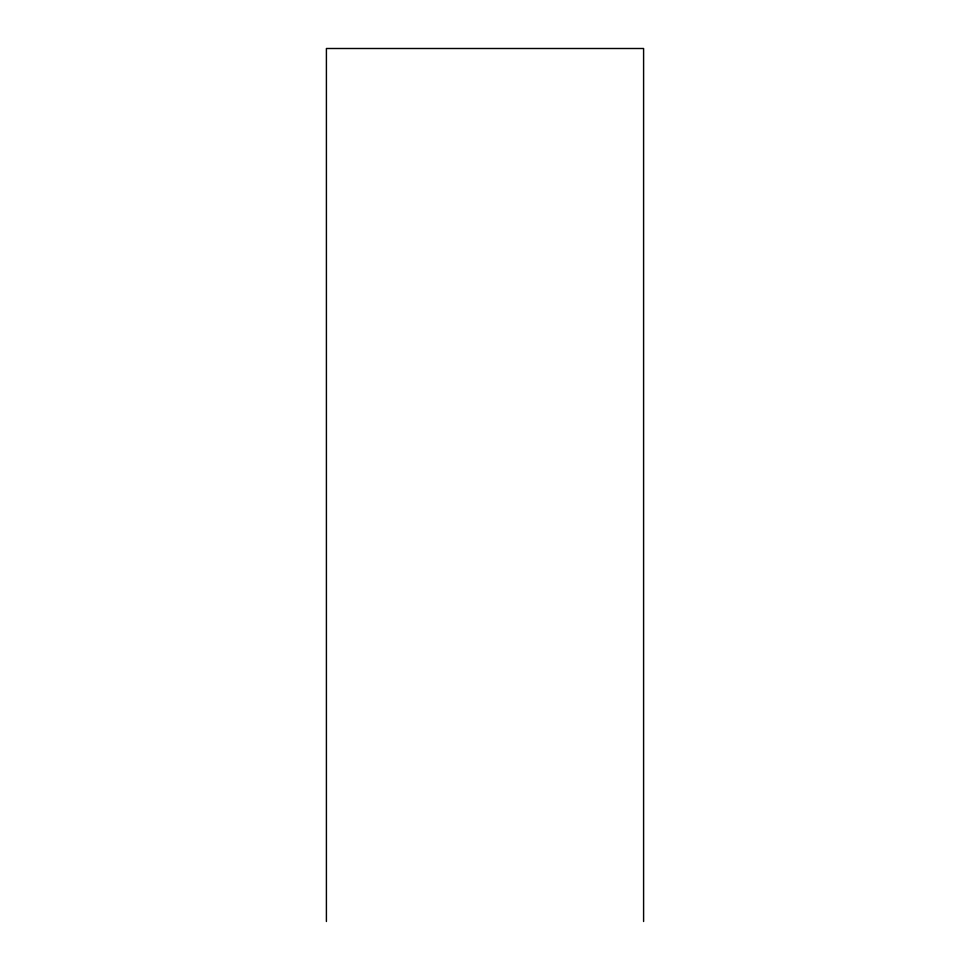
<?xml version="1.0" encoding="UTF-8"?>
<svg xmlns="http://www.w3.org/2000/svg" width="970" height="970" viewBox="0 0 970 970"><rect width="100%" height="100%" fill="white"/><g stroke="black" fill="none" stroke-linecap="round" stroke-linejoin="round"><path stroke-width="1.45" d="M643.595 921.5L643.595 48.5L326.405 48.5L326.405 921.5"/></g></svg>
